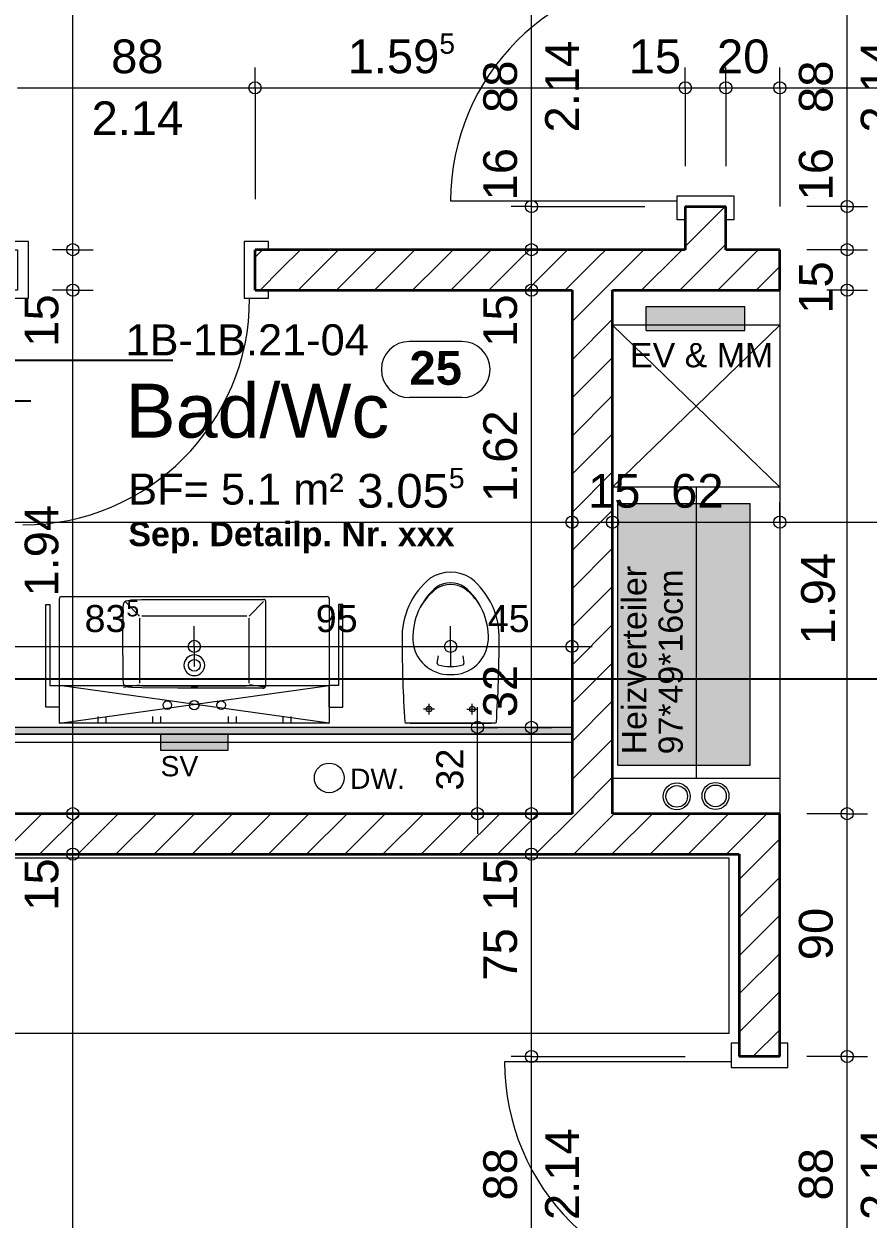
# Model space of a CAD drawing. Header units: metres. Extents: x 0.003 to 0.843, y 0.003 to 0.597.
# Drawn here: x 0.3423 to 0.4049, y 0.3217 to 0.4103 of the extents above; entities that cross this region are included whole.
import ezdxf

# ---------------------------------------------------------------- set-up
doc = ezdxf.new("R2010")
doc.units = ezdxf.units.M
for name, pattern in [('AUSGEZOGEN', [0]), ('LINIE_23', [0.0079, 0.004, -0.0013, 0, -0.0013, 0, -0.0013]), ('LINIE_24', [0.0045000000000000005, 0.0015, -0.001, 0, -0.001, 0, -0.001]), ('STRICHLINIE', [19.049999999999997, 12.7, -6.35]), ('STRICHPUNKT', [25.4, 12.7, -6.35, 0, -6.35])]:
    doc.linetypes.add(name, pattern=pattern)
for name, color, linetype, lineweight in [('Bad', 7, 'AUSGEZOGEN', 13), ('Bauachsen grob', 7, 'STRICHPUNKT', 13), ('Einbaumoebel', 7, 'AUSGEZOGEN', 18), ('Elektro Text', 251, 'AUSGEZOGEN', 18), ('Fachplaner Elektro', 251, 'AUSGEZOGEN', 18), ('Fachplaner HLK', 251, 'AUSGEZOGEN', 18), ('Fachplaner Sanitaer', 251, 'AUSGEZOGEN', 18), ('HLK Text', 251, 'AUSGEZOGEN', 18), ('Leichtbauwaende', 7, 'AUSGEZOGEN', 18), ('Moebel', 253, 'AUSGEZOGEN', 13), ('Raumbezeichnung', 7, 'AUSGEZOGEN', 18), ('Sanitaer Apparate', 251, 'AUSGEZOGEN', 18), ('Sanitaer Leitungen', 251, 'AUSGEZOGEN', 18), ('Sanitaer Text', 251, 'AUSGEZOGEN', 18), ('Sanitaer Vermassung', 251, 'AUSGEZOGEN', 18), ('Schnittbegrenzung', 7, 'AUSGEZOGEN', 13), ('Text Detail', 7, 'AUSGEZOGEN', 25), ('Text Werkplan Ausfuehrung', 7, 'AUSGEZOGEN', 25), ('Tuerzarge', 7, 'AUSGEZOGEN', 13), ('Wand Mauerwerk tragend', 7, 'AUSGEZOGEN', 35), ('Werkplan- Ausfuehrungsmasse', 7, 'AUSGEZOGEN', 13)]:
    doc.layers.add(name, color=color, linetype=linetype, lineweight=lineweight)
doc.styles.add('ARIAL', font='ARIAL.TTF')

msp = doc.modelspace()

# ---------------------------------------------------------------- hatches: boundary and pattern name
at = {"layer": 'Fachplaner Elektro', "linetype": 'AUSGEZOGEN', "lineweight": 18, "true_color": 0xfff5eb}
msp.add_hatch(color=7, dxfattribs=at).paths.add_polyline_path([(0.3884599913842976, 0.3893399913646281), (0.3884599913842976, 0.3875399914048612), (0.3957599912211298, 0.3875399914048612), (0.3957599912211298, 0.3893399913646281)])
at = {"layer": 'Fachplaner HLK', "linetype": 'AUSGEZOGEN', "lineweight": 18, "true_color": 0xffebeb}
msp.add_hatch(color=7, dxfattribs=at).paths.add_polyline_path([(0.3863599914312362, 0.3553399921245874), (0.3961599912121892, 0.3553399921245874), (0.3961599912121892, 0.3747399916909635), (0.3863599914312362, 0.3747399916909635)])
at = {"layer": 'Fachplaner Sanitaer', "linetype": 'AUSGEZOGEN', "lineweight": 18, "true_color": 0xedf5de}
msp.add_hatch(color=7, dxfattribs=at).paths.add_polyline_path([(0.3524601218836949, 0.3576399920731783), (0.3524601218836949, 0.3564399921000004), (0.3574601217719362, 0.3564399921000004), (0.3574601217719362, 0.3576399920731783)])
at = {"layer": 'Leichtbauwaende', "linetype": 'AUSGEZOGEN', "lineweight": 13}
msp.add_hatch(color=253, dxfattribs=at).paths.add_polyline_path([(0.338259992506355, 0.3576399920731783), (0.3829599915072322, 0.3576399920731783), (0.3829599915072322, 0.3581399920620024), (0.338259992506355, 0.3581399920620024)])

# ---------------------------------------------------------------- linework, layer by layer
at = {"layer": 'Bad', "color": 7, "linetype": 'AUSGEZOGEN', "lineweight": 13}
for p, q in [((0.3729733407504498, 0.3628869923559037), (0.3730599917285138, 0.3634453919434181)), ((0.3748599916882812, 0.3634453919434181), (0.3749466426663453, 0.3628869923559037)), ((0.3723599917441607, 0.3590885590608041), (0.3723599917441607, 0.3598885590429227)), ((0.375559991672635, 0.3590885590608041), (0.3755599916726357, 0.3598885590429227)), ((0.37275999173522, 0.3594885590518634), (0.3719599917531012, 0.3594885590518634)), ((0.3751599916815751, 0.3594885590518634), (0.3759599916636944, 0.3594885590518634)), ((0.3772504063948522, 0.3584399920552969), (0.3706695770219434, 0.3584399920552969)), ((0.370959991775453, 0.3584399920552969), (0.3769599916413425, 0.3584399920552983))]:
    msp.add_line(p, q, dxfattribs=at)
for centre in [(0.3723599917441648, 0.3594885590518661), (0.3755599916726392, 0.3594885590518661)]:
    msp.add_circle(centre, 0.0001999999955296517, dxfattribs=at)
for centre, radius, start, end in [((0.3739599917084008, 0.3669139002658981), 0.00272609085906712, 56.40649000000944, 123.5935100000106), ((0.3759932846029513, 0.3647996727531557), 0.005636623974011635, 128.9266460000101, 181.9699120000091), ((0.3759935455629466, 0.3648037912330615), 0.004833584691960961, 129.4207380000101, 181.9854440000096), ((0.3739599917084007, 0.3669139050058965), 0.001926086916948602, 57.46698800000953, 122.5330120000097), ((0.3739599917084008, 0.3667939043085784), 0.001926087516948588, 57.4670000000095, 122.5330000000112), ((0.3719264378538527, 0.3648037912330609), 0.004833584691960961, 358.01455600001, 50.57926200001038), ((0.3719266988138485, 0.3647996727531548), 0.005636623974011635, 358.03008800001, 51.07335400000954), ((0.3755030116939108, 0.3649052439307951), 0.004357539282601405, 126.2856580000096, 149.18618500001), ((0.3724302985625907, 0.3649112603706611), 0.00434480852288596, 31.51350200000998, 53.80905100000989), ((0.4612210010579636, 0.3647053543152756), 0.09086106368909692, 180.0627050000048, 183.8958630000094), ((0.373863837150548, 0.3647487030742912), 0.002703311139576286, 182.3824220000086, 272.0383940000091), ((0.3740561462662519, 0.3647487030742912), 0.002703311139576286, 267.9616060000085, 357.6175780000101), ((0.2866989823588361, 0.3647053543152473), 0.09086106368909692, 356.1041370000098, 359.9372950000126), ((0.3730721581095869, 0.3628716581562984), 0.0001000000407186458, 171.1793535130018, 254.0279801311073), ((0.3739599917084008, 0.3659736146643026), 0.003326512504157104, 254.0279630160005, 285.9720369840173), ((0.3748478253072135, 0.3628716581562984), 0.0001000000407186459, 285.9720198689233, 8.820646486998251), ((0.3706695770219476, 0.3585399920530694), 9.999999776482583e-05, 184.6081780000183, 270), ((0.3772504063948542, 0.3585399920530698), 9.999999776482583e-05, 270, 355.3918220000134)]:
    msp.add_arc(centre, radius, start, end, dxfattribs=at)
at = {"layer": 'Bauachsen grob', "color": 32, "linetype": 'LINIE_23', "lineweight": 25, "true_color": 0xc36e14}
msp.add_line((0.219399995163083, 0.3886399914357912), (0.7293199837654833, 0.3886399914357912), dxfattribs=at)
at = {"layer": 'Einbaumoebel', "color": 7, "linetype": 'AUSGEZOGEN', "lineweight": 18}
for p, q in [((0.3983599911630153, 0.390539991337806), (0.3983599911630153, 0.3517399922050536)), ((0.3983599911630153, 0.3879399913959205), (0.3859599914401768, 0.3879399913959205)), ((0.3859599914401768, 0.3759399916641415), (0.3983599911630153, 0.3879399913959205)), ((0.3983599911630153, 0.3759399916641415), (0.3859599914401768, 0.3879399913959205)), ((0.3983599911630153, 0.3759399916641415), (0.3859599914401768, 0.3759399916641415)), ((0.3983599911630153, 0.3543399921469391), (0.3859599914401768, 0.3543399921469391))]:
    msp.add_line(p, q, dxfattribs=at)
at = {"layer": 'Einbaumoebel', "color": 7, "linetype": 'STRICHPUNKT', "lineweight": 18}
msp.add_line((0.3921599913015961, 0.3759399916641415), (0.3921599913015961, 0.3543399921469391), dxfattribs=at)
at = {"layer": 'Fachplaner Elektro', "color": 40, "linetype": 'STRICHLINIE', "lineweight": 18}
for p, q in [((0.3884599913842976, 0.3893399913646281), (0.3957599912211298, 0.3893399913646281)), ((0.3884599913842976, 0.3875399914048612), (0.3884599913842976, 0.3893399913646281)), ((0.3957599912211298, 0.3875399914048612), (0.3957599912211298, 0.3893399913646281)), ((0.3884599913842976, 0.3875399914048612), (0.3957599912211298, 0.3875399914048612))]:
    msp.add_line(p, q, dxfattribs=at)
at = {"layer": 'Fachplaner HLK', "color": 240, "linetype": 'STRICHLINIE', "lineweight": 18}
for p, q in [((0.3863599914312362, 0.3553399921245874), (0.3863599914312362, 0.3747399916909635)), ((0.3863599914312362, 0.3747399916909635), (0.3961599912121892, 0.3747399916909635)), ((0.3961599912121892, 0.3553399921245874), (0.3961599912121892, 0.3747399916909635)), ((0.3863599914312362, 0.3553399921245874), (0.3961599912121892, 0.3553399921245874))]:
    msp.add_line(p, q, dxfattribs=at)
at = {"layer": 'Fachplaner HLK', "color": 251, "linetype": 'AUSGEZOGEN', "lineweight": 18}
for centre, radius in [((0.3907226859909528, 0.353020984154878), 0.0009999999776482583), ((0.3907226859909528, 0.353020984154878), 0.0007999999821186066), ((0.3935972966122395, 0.3530590001971149), 0.0009999999776482583), ((0.3935972966122395, 0.3530590001971149), 0.0007999999821186066)]:
    msp.add_circle(centre, radius, dxfattribs=at)
at = {"layer": 'Fachplaner Sanitaer', "color": 55, "linetype": 'STRICHLINIE', "lineweight": 18, "true_color": 0x91b44b}
for p, q in [((0.3524601218836947, 0.3576399920731783), (0.3524601218836947, 0.3564399921000004)), ((0.3574601217719361, 0.3576399920731783), (0.3524601218836947, 0.3576399920731783)), ((0.3574601217719361, 0.3564399921000004), (0.3574601217719361, 0.3576399920731783)), ((0.3524601218836947, 0.3564399921000004), (0.3574601217719361, 0.3564399921000004))]:
    msp.add_line(p, q, dxfattribs=at)
at = {"layer": 'Leichtbauwaende', "color": 7, "linetype": 'AUSGEZOGEN', "lineweight": 18}
for p, q in [((0.3829599915072322, 0.3581399920620024), (0.338259992506355, 0.3581399920620024)), ((0.3829599915072322, 0.3576399920731783), (0.3829599915072322, 0.3581399920620024)), ((0.3387599924951791, 0.3576399920731783), (0.3829599915072322, 0.3576399920731783)), ((0.3829599915072322, 0.3576399920731783), (0.3387599924951791, 0.3576399920731783)), ((0.3393599924817681, 0.3570399920865894), (0.3829599915072322, 0.3570399920865894)), ((0.3829599915072322, 0.3570399920865894), (0.3829599915072322, 0.3576399920731783))]:
    msp.add_line(p, q, dxfattribs=at)
at = {"layer": 'Moebel', "color": 253, "linetype": 'AUSGEZOGEN', "lineweight": 13}
for p, q in [((0.3946099912468344, 0.3484399922788143), (0.3226099928561598, 0.3484399922788143)), ((0.3946099912468344, 0.3354399925693869), (0.3946099912468344, 0.3484399922788143)), ((0.3946099912468344, 0.3354399925693869), (0.3226099928561598, 0.3354399925693869))]:
    msp.add_line(p, q, dxfattribs=at)
at = {"layer": 'Sanitaer Apparate', "color": 7, "linetype": 'AUSGEZOGEN', "lineweight": 13}
for p, q in [((0.3449599925744714, 0.3584999912051691), (0.3449599923567671, 0.3676921437383454)), ((0.3450999923536367, 0.3678321437352157), (0.3648199919128616, 0.3678321437352157)), ((0.3649599919097323, 0.3676921437383449), (0.3649599919097323, 0.3584999911605765)), ((0.3439599923791206, 0.3596399920060376), (0.3439599923791206, 0.3672399918361645)), ((0.3439599923791206, 0.3672399918361645), (0.3442599923724151, 0.3672399918361645)), ((0.3442599923724151, 0.3672399918361645), (0.3442599923724151, 0.3612399919702748)), ((0.3498299922479142, 0.3674596728608694), (0.3509070181268146, 0.3663826469819692)), ((0.3590165710436054, 0.3663862518858896), (0.3600899920185853, 0.3674596728608694)), ((0.3602570289810315, 0.3612312945672457), (0.3602570289810315, 0.3674526634511217)), ((0.3659599918873823, 0.3672399918361645), (0.3656599918940879, 0.3672399918361645)), ((0.3656599918940879, 0.3672399918361645), (0.3656599918940879, 0.3612399919702748)), ((0.3659599918873823, 0.3596399920060376), (0.3659599918873823, 0.3672399918361645)), ((0.3442599923724151, 0.3612399919702748), (0.3449599923567689, 0.3612399919702748)), ((0.3449599923567689, 0.3596399920060376), (0.3449599923567689, 0.3612399919702748)), ((0.3497207036821238, 0.3611172004175519), (0.3508830548592268, 0.3612831475785229)), ((0.3601992631040729, 0.3611172004175519), (0.35904354439882, 0.3612822006703118)), ((0.3649599919097341, 0.3596399920060376), (0.3649599919097341, 0.3612399919702748)), ((0.3656599918940879, 0.3612399919702748), (0.3649599919097341, 0.3612399919702748)), ((0.3449599923567689, 0.3596399920060376), (0.3439599923791206, 0.3596399920060376)), ((0.3649599919097341, 0.3596399920060376), (0.3659599918873823, 0.3596399920060376)), ((0.3478031249610362, 0.3589399920601818), (0.3478031249610362, 0.3584399920713577)), ((0.3484031245543683, 0.3589399920588353), (0.3484031245543683, 0.3584399920700111)), ((0.3518599950709367, 0.3589399920510782), (0.3518599950709367, 0.3584399920622541)), ((0.352459994821088, 0.3589399920497317), (0.352459994821088, 0.3584399920609076)), ((0.3574599949457676, 0.3589399920385117), (0.3574599949457676, 0.3584399920496876)), ((0.3580599946959183, 0.3589399920371648), (0.3580599946959183, 0.3584399920483406)), ((0.3615168652118625, 0.3589399920294074), (0.3615168652118625, 0.3584399920405831)), ((0.3621168648051947, 0.3589399920280612), (0.3621168648051947, 0.3584399920392372)), ((0.3648996669005716, 0.3584399920329926), (0.3450203173655902, 0.3584399920776022))]:
    msp.add_line(p, q, dxfattribs=at)
at = {"layer": 'Sanitaer Apparate', "color": 7, "linetype": 'STRICHPUNKT', "lineweight": 13}
for p, q in [((0.3449599923565982, 0.3584399920552969), (0.3449599923565982, 0.361239991992712)), ((0.3449599923565982, 0.361239991992712), (0.3649599919095634, 0.361239991992712)), ((0.3649599919095634, 0.3584399920552969), (0.3449599923565982, 0.361239991992712)), ((0.3449599923565982, 0.3584399920552969), (0.3649599919095634, 0.361239991992712)), ((0.3649599919095634, 0.361239991992712), (0.3649599919095634, 0.3584399920552969)), ((0.3649599919095634, 0.3584399920552969), (0.3449599923565982, 0.3584399920552969))]:
    msp.add_line(p, q, dxfattribs=at)
at = {"layer": 'Sanitaer Apparate', "color": 7, "linetype": 'AUSGEZOGEN', "lineweight": 13}
for points in [[(0.3600331452682841, 0.361039673144247), (0.3537338813311134, 0.3610430503615677), (0.3510767573739392, 0.3610600644114821), (0.3502783352328032, 0.3610895842431018), (0.3500588067096028, 0.3611194571879092), (0.3499072679010423, 0.3611649195431869), (0.3498068590393864, 0.3612304579269962), (0.3497441655451105, 0.361324176930481), (0.3497104364398629, 0.3614559657121805), (0.3496938166889941, 0.3616716225240098), (0.3496745774756413, 0.3626040630130407), (0.3496699922514923, 0.364341770800555), (0.349687076161701, 0.3670079870941823), (0.3497004889811103, 0.3672235709746228), (0.3497311736107929, 0.3673527664851108), (0.3497908128342536, 0.3674442693888827), (0.3498880924425926, 0.3675077749834677), (0.3500364621373402, 0.3675514027616533), (0.3502530568946159, 0.3675796105475238), (0.3510531655284156, 0.367606107569975), (0.3600865009519737, 0.3676231914801838)], [(0.3602570289810332, 0.3674526634511244), (0.3602568370039925, 0.367461738788949), (0.3602562515166685, 0.3674708084646874), (0.3602552592947408, 0.3674798468905133), (0.3602538487661431, 0.3674888274010678), (0.3602520102195549, 0.3674977224432191), (0.360249736000506, 0.3675065037917439), (0.3602470206901269, 0.3675151427885607), (0.3602438612616449, 0.3675236106023091), (0.360240257209942, 0.3675318785042414), (0.3602362106499071, 0.3675399181556782), (0.3602317263799098, 0.3675477019016254), (0.3602268119074887, 0.3675552030647082), (0.3602214774352638, 0.3675623962332762), (0.3602157358061204, 0.367569257537441), (0.3602096024078147, 0.3675757649069656), (0.3602030950382904, 0.3675818983052714), (0.3601962337341255, 0.3675876399344143), (0.3601890405655579, 0.3675929744066389), (0.3601815394024751, 0.3675978888790605), (0.3601737556565282, 0.3676023731490572), (0.3601657160050911, 0.3676064197090923), (0.3601574481031581, 0.3676100237607958), (0.3601489802894106, 0.3676131831892776), (0.3601403412925938, 0.3676158984996559), (0.3601315599440689, 0.3676181727187049), (0.360122664901917, 0.3676200112652933), (0.3601136843913625, 0.3676214217938914), (0.3601046459655367, 0.3676224140158192), (0.3600955762897982, 0.3676229995031431), (0.3600865009519744, 0.3676231914801838)], [(0.3509023078977759, 0.3662203471617508), (0.3509023738157432, 0.3651627998831427), (0.3509023738157432, 0.3641052516890072), (0.3509023725950407, 0.362143160058059), (0.3509023669692181, 0.3614072387977958)], [(0.3588542672537272, 0.3663909575094999), (0.3577598638968412, 0.3663909407248325), (0.3566654602347796, 0.3663909556784452), (0.3549599921332515, 0.3663909425558868), (0.3537642432586114, 0.366390956288797), (0.3525684956046742, 0.3663909495749299), (0.3510727754232625, 0.3663909364523716)], [(0.3590248351820443, 0.3614072128088838), (0.359024842201087, 0.3621862289047526), (0.3590248821791135, 0.3629652450006215), (0.3590248602064571, 0.3637442604861386), (0.3590248647840938, 0.3645232765820075), (0.3590248599012814, 0.3653022923727009), (0.3590248565443478, 0.3662204908995405)], [(0.3511262669396938, 0.3612156196958854), (0.3549600008720054, 0.3612156186255215), (0.3588007550683063, 0.3612156195851717)], [(0.3547199921386166, 0.3611009151767485), (0.3547205622098626, 0.3610994743129645), (0.3547224286867851, 0.3610979421499182), (0.354725845797022, 0.3610963235595268), (0.3547310904042644, 0.3610946278755823), (0.3547384536766652, 0.3610928700354634), (0.354748227432103, 0.3610910717097645), (0.3547606841792292, 0.3610892622489214), (0.354776050531524, 0.3610874792035657), (0.3547944748955721, 0.3610857681176394), (0.3548159921364706, 0.3610841812828758), (0.3548404900612344, 0.3610827752191786), (0.3548676844430073, 0.3610816068376645), (0.3548971100385876, 0.3610807285471315), (0.3549281337268845, 0.3610801829188526), (0.3549599921332522, 0.361079997809407), (0.3549918505396198, 0.3610801829188526), (0.3550228742279168, 0.3610807285471315), (0.3550522998234965, 0.3610816068376645), (0.35507949420527, 0.3610827752191786), (0.3551039921300337, 0.3610841812828758), (0.3551255093709317, 0.3610857681176394), (0.3551439337349804, 0.3610874792035657), (0.3551593000872753, 0.3610892622489214), (0.3551717568344013, 0.3610910717097645), (0.3551815305898392, 0.3610928700354634), (0.35518889386224, 0.3610946278755823), (0.3551941384694824, 0.3610963235595268), (0.3551975555797194, 0.3610979421499182), (0.3551994220566418, 0.3610994743129645), (0.3551999921278883, 0.3611009151767485), (0.3551994220566418, 0.361102356040532), (0.3551975555797194, 0.3611038882035787), (0.3551941384694824, 0.3611055067939696), (0.35518889386224, 0.3611072024779147), (0.3551815305898392, 0.361108960318033), (0.3551717568344013, 0.3611107586437324), (0.3551593000872753, 0.3611125681045751), (0.3551439337349804, 0.3611143511499314), (0.3551255093709317, 0.3611160622358575), (0.3551039921300337, 0.3611176490706212), (0.35507949420527, 0.3611190551343184), (0.3550522998234965, 0.3611202235158326), (0.3550228742279168, 0.3611211018063655), (0.3549918505396198, 0.3611216474346443), (0.3549599921332522, 0.3611218325440897), (0.3549281337268845, 0.3611216474346443), (0.3548971100385876, 0.3611211018063655), (0.3548676844430073, 0.3611202235158326), (0.3548404900612344, 0.3611190551343184), (0.3548159921364706, 0.3611176490706212), (0.3547944748955721, 0.3611160622358575), (0.354776050531524, 0.3611143511499314), (0.3547606841792292, 0.3611125681045751), (0.354748227432103, 0.3611107586437324), (0.3547384536766652, 0.361108960318033), (0.3547310904042644, 0.3611072024779147), (0.354725845797022, 0.3611055067939696), (0.3547224286867851, 0.3611038882035787), (0.3547205622098626, 0.361102356040532), (0.3547199921386166, 0.3611009151767485)], [(0.3600331452682848, 0.361039673144247), (0.3600440200262187, 0.3610398899263505), (0.3600550392838133, 0.3610405551972999), (0.3600661677941732, 0.3610416899039819), (0.3600773670377855, 0.3610433127214833), (0.3600885954634414, 0.3610454396146934), (0.3600998088140117, 0.3610480834121713), (0.3601109605370608, 0.3610512534058785), (0.3601220022770011, 0.3610549549909811), (0.3601328844419558, 0.3610591893599899), (0.3601435568348407, 0.3610639532647812), (0.3601539693347193, 0.3610692388586009), (0.3601640726113631, 0.3610750336279248), (0.3601738188534516, 0.3610813204211419), (0.3601831624891983, 0.361088077577561), (0.3601920608775113, 0.3610952791563759), (0.3602004749482228, 0.3611028952612278), (0.3602083697714787, 0.3611108924520731), (0.3602157150389577, 0.3611192342325221), (0.3602224854430722, 0.3611278815978159), (0.3602286609444857, 0.3611367936263829), (0.3602342269228356, 0.3611459280966228), (0.3602391742102525, 0.3611552421101724), (0.3602434990117429, 0.3611646927034903), (0.3602472027205945, 0.3611742374310334), (0.3602502916403299, 0.3611838349053946), (0.3602527766273469, 0.3611934452824776), (0.3602546726700846, 0.3612030306827337), (0.3602559984213541, 0.3612125555426033), (0.3602567757004689, 0.3612219868933471), (0.360257028981034, 0.3612312945672488)]]:
    msp.add_lwpolyline(points, dxfattribs=at)
for centre, radius in [((0.3549599921332515, 0.3627396729663727), 0.0004379999902098207), ((0.3529599921791349, 0.3597796728323355), 0.0003199999928474426), ((0.3549599921344315, 0.3597796728323355), 0.0003499999921768904), ((0.356959992089728, 0.3597796728323355), 0.0003199999928474426)]:
    msp.add_circle(centre, radius, dxfattribs=at)
for centre, radius, start, end in [((0.345099992406838, 0.3676921436851484), 0.0001400000500688883, 90.0000217720022, 179.9999782329576), ((0.3648199918777356, 0.3676921437032196), 0.0001400000319987409, 1.438804923141368e-05, 89.99998562366895), ((0.3549600009555269, 0.3627396641440973), 0.0007689483945001883, 90.00065736492454, 179.9993426358736), ((0.3549599833109773, 0.3627396641440995), 0.0007689483944979839, 0.0006573641264169488, 89.99934263515821), ((0.3549600008734029, 0.3627396817065263), 0.0007689483123753501, 180.0006512457553, 269.999348754932), ((0.3549599833931008, 0.3627396817065245), 0.0007689483123735818, 270.0006512449812, 359.9993487553641), ((0.3450199926081977, 0.3584999912386846), 6.00000337238106e-05, 179.9999679863343, 270.284059224566), ((0.3648999915065815, 0.3584999915642605), 6.000040315426707e-05, 269.7160870922144, 359.9996145157622)]:
    msp.add_arc(centre, radius, start, end, dxfattribs=at)
at = {"layer": 'Sanitaer Leitungen', "color": 251, "linetype": 'AUSGEZOGEN', "lineweight": 18}
msp.add_circle((0.3649599919096491, 0.3543899921458213), 0.001099999975413115, dxfattribs=at)
at = {"layer": 'Sanitaer Vermassung', "color": 240, "linetype": 'AUSGEZOGEN', "lineweight": 13}
for p, q in [((0.3549601218278156, 0.364139991927892), (0.3549601218278156, 0.3656399919409305)), ((0.3739599917083978, 0.364139991927892), (0.3739599917083978, 0.3656399919409305)), ((0.3829599915072322, 0.364139991927892), (0.3829599915072322, 0.3656399919409305)), ((0.3382599925063551, 0.364139991927892), (0.3549601218278156, 0.364139991927892)), ((0.3549601218278156, 0.364139991927892), (0.3549601218278156, 0.3626399949360937)), ((0.3549601218278156, 0.364139991927892), (0.3549601218278156, 0.364139991927892)), ((0.3549601218278156, 0.364139991927892), (0.3739599917083978, 0.364139991927892)), ((0.3739599917083978, 0.364139991927892), (0.3739599917083978, 0.3626399949360937)), ((0.3739599917083978, 0.364139991927892), (0.3739599917083978, 0.364139991927892)), ((0.3739599917083978, 0.364139991927892), (0.3829599915072322, 0.364139991927892)), ((0.3829599915072322, 0.364139991927892), (0.3829599915072322, 0.3626399949360937)), ((0.3829599915072322, 0.364139991927892), (0.3829599915072322, 0.364139991927892)), ((0.3829599915072322, 0.364139991927892), (0.3844599915202707, 0.364139991927892)), ((0.3759599916636944, 0.3581399920620024), (0.3759599916636944, 0.359639992075041)), ((0.3759599916636944, 0.3581399920620024), (0.3744599916506559, 0.3581399920620024)), ((0.3759599916636944, 0.3581399920620024), (0.3774599886554926, 0.3581399920620024)), ((0.3759599916636944, 0.3581399920620024), (0.3759599916636944, 0.3581399920620024)), ((0.3759599916636944, 0.3517399922050536), (0.3759599916636944, 0.3581399920620024)), ((0.3759599916636944, 0.3517399922050536), (0.3744599916506559, 0.3517399922050536)), ((0.3759599916636944, 0.3517399922050536), (0.3774599886554926, 0.3517399922050536)), ((0.3759599916636944, 0.3517399922050536), (0.3759599916636944, 0.3517399922050536)), ((0.3759599916636944, 0.3517399922050536), (0.3759599916636944, 0.3502399952132554))]:
    msp.add_line(p, q, dxfattribs=at)
for centre in [(0.3549601218278156, 0.364139991927892), (0.3739599917083978, 0.364139991927892), (0.3829599915072322, 0.364139991927892), (0.3759599916636944, 0.3581399920620024), (0.3759599916636944, 0.3517399922050536)]:
    msp.add_circle(centre, 0.0004500000039115548, dxfattribs=at)
at = {"layer": 'Schnittbegrenzung', "color": 27, "linetype": 'STRICHPUNKT', "lineweight": 25, "true_color": 0x825028}
msp.add_line((0.219259995166213, 0.3853399915095519), (0.3533599921688442, 0.3853399915095519), dxfattribs=at)
at = {"layer": 'Schnittbegrenzung', "color": 14, "linetype": 'STRICHPUNKT', "lineweight": 25}
msp.add_line((0.2192599951662128, 0.3617399920370531), (0.618759986236692, 0.3617399920370531), dxfattribs=at)
at = {"layer": 'Text Detail', "color": 7, "linetype": 'LINIE_24', "lineweight": 25}
msp.add_line((0.2465999945551159, 0.3823399915210903), (0.3428413292844565, 0.3823399915210903), dxfattribs=at)
at = {"layer": 'Text Werkplan Ausfuehrung', "color": 240, "linetype": 'AUSGEZOGEN', "lineweight": 13}
for p, q in [((0.37479797595152, 0.3867395780394068), (0.37091325562605, 0.3867395780394068)), ((0.37479797595152, 0.3825729115316859), (0.37091325562605, 0.3825729115316859))]:
    msp.add_line(p, q, dxfattribs=at)
for centre, start, end in [((0.37091325562605, 0.3846562447855463), 90, 270), ((0.37479797595152, 0.3846562447855463), 270, 90)]:
    msp.add_arc(centre, 0.002083333253860474, start, end, dxfattribs=at)
at = {"layer": 'Tuerzarge', "color": 7, "linetype": 'AUSGEZOGEN', "lineweight": 13}
for p, q in [((0.3907599913328886, 0.3971399911902845), (0.3739599917083979, 0.3971399911902845)), ((0.3947599912434817, 0.3333399926163256), (0.3779599916189908, 0.3333399926163256))]:
    msp.add_line(p, q, dxfattribs=at)
for points in [[(0.3928599912859499, 0.3967399911992252), (0.3913599913194776, 0.3967399911992252), (0.3913599913194776, 0.3957399912215769), (0.3907599913328886, 0.3957399912215769), (0.3907599913328886, 0.3975399911813438), (0.3949599912390113, 0.3975399911813438), (0.3949599912390113, 0.3957399912215769), (0.3943599912524223, 0.3957399912215769), (0.3943599912524223, 0.3967399911992252), (0.3928599912859499, 0.3967399911992252)], [(0.3418599924258887, 0.3920399913042784), (0.3418599924258887, 0.390539991337806), (0.3408599924482404, 0.390539991337806), (0.3408599924482404, 0.3899399913512172), (0.3426599924080074, 0.3899399913512172), (0.3426599924080074, 0.3941399912573397), (0.3408599924482404, 0.3941399912573397), (0.3408599924482404, 0.3935399912707507), (0.3418599924258887, 0.3935399912707507), (0.3418599924258887, 0.3920399913042784)], [(0.3586599920503794, 0.3920399913042784), (0.3586599920503794, 0.3899399913512172), (0.3604599920101463, 0.3899399913512172), (0.3604599920101463, 0.390539991337806), (0.359459992032498, 0.390539991337806), (0.359459992032498, 0.3935399912707507), (0.3604599920101463, 0.3935399912707507), (0.3604599920101463, 0.3941399912573397), (0.3586599920503794, 0.3941399912573397), (0.3586599920503794, 0.3920399913042784)], [(0.396859991196543, 0.3337399926073849), (0.3953599912300705, 0.3337399926073849), (0.3953599912300705, 0.3347399925850332), (0.3947599912434817, 0.3347399925850332), (0.3947599912434817, 0.3329399926252663), (0.3989599911496042, 0.3329399926252663), (0.3989599911496042, 0.3347399925850332), (0.3983599911630153, 0.3347399925850332), (0.3983599911630153, 0.3337399926073849), (0.396859991196543, 0.3337399926073849)]]:
    msp.add_lwpolyline(points, dxfattribs=at)
for centre, start, end in [((0.3907599913328886, 0.3971399911902845), 90, 180), ((0.3422599924169481, 0.389939991351217), 270, 0), ((0.3947599912434817, 0.3333399926163256), 180, 270)]:
    msp.add_arc(centre, 0.01679999962449074, start, end, dxfattribs=at)
at = {"layer": 'Wand Mauerwerk tragend', "color": 7, "linetype": 'AUSGEZOGEN', "lineweight": 35}
for p, q in [((0.3913599913194776, 0.3967399911992252), (0.3943599912524223, 0.3967399911992252)), ((0.3913599913194776, 0.3967399911992252), (0.3913599913194776, 0.3935399912707507)), ((0.3943599912524223, 0.3935399912707507), (0.3943599912524223, 0.3967399911992252)), ((0.359459992032498, 0.390539991337806), (0.359459992032498, 0.3935399912707507)), ((0.3913599913194776, 0.3935399912707507), (0.359459992032498, 0.3935399912707507)), ((0.3983599911630153, 0.3935399912707507), (0.3943599912524223, 0.3935399912707507)), ((0.3983599911630153, 0.390539991337806), (0.3983599911630153, 0.3935399912707507)), ((0.359459992032498, 0.390539991337806), (0.3829599915072322, 0.390539991337806)), ((0.3829599915072322, 0.390539991337806), (0.3829599915072322, 0.3581399920620024)), ((0.3859599914401768, 0.3517399922050536), (0.3859599914401768, 0.390539991337806)), ((0.3859599914401768, 0.390539991337806), (0.3983599911630153, 0.390539991337806)), ((0.3829599915072322, 0.3581399920620024), (0.3829599915072322, 0.3576399920731783)), ((0.3829599915072322, 0.3576399920731783), (0.3829599915072322, 0.3570399920865894)), ((0.3829599915072322, 0.3570399920865894), (0.3829599915072322, 0.3517399922050536)), ((0.3829599915072322, 0.3517399922050536), (0.3218599928729235, 0.3517399922050536)), ((0.3983599911630153, 0.3517399922050536), (0.3859599914401768, 0.3517399922050536)), ((0.3983599911630153, 0.3487399922721088), (0.3983599911630153, 0.3517399922050536)), ((0.3218599928729235, 0.3487399922721088), (0.3953599912300705, 0.3487399922721088)), ((0.3953599912300705, 0.3487399922721088), (0.3953599912300705, 0.3337399926073849)), ((0.3983599911630153, 0.3337399926073849), (0.3983599911630153, 0.3487399922721088)), ((0.3983599911630153, 0.3337399926073849), (0.3953599912300705, 0.3337399926073849))]:
    msp.add_line(p, q, dxfattribs=at)
at = {"layer": 'Wand Mauerwerk tragend', "color": 7, "linetype": 'AUSGEZOGEN', "lineweight": 13}
for p, q in [((0.3913599913194776, 0.3937825096349438), (0.394317472883759, 0.3967399911992253)), ((0.3913599913194776, 0.3966109367596899), (0.3914890457590127, 0.3967399911992252)), ((0.3594599920324981, 0.3929952087201725), (0.3600047745830762, 0.3935399912707507)), ((0.3966027543965781, 0.390539991337806), (0.3983599911630153, 0.3922972281042433)), ((0.3829599915072322, 0.3882109369474442), (0.385289045897594, 0.390539991337806)), ((0.3829599915072322, 0.3853825098226981), (0.3859599914401768, 0.3883825097556426)), ((0.3829599915072322, 0.3825540826979518), (0.3859599914401768, 0.3855540826308964)), ((0.3829599915072322, 0.3797256555732056), (0.3859599914401768, 0.3827256555061502)), ((0.3829599915072322, 0.3768972284484596), (0.3859599914401768, 0.3798972283814041)), ((0.3829599915072322, 0.3740688013237132), (0.3859599914401768, 0.3770688012566579)), ((0.3829599915072322, 0.3712403741989672), (0.3859599914401768, 0.3742403741319116)), ((0.3829599915072322, 0.3684119470742208), (0.3859599914401768, 0.3714119470071656)), ((0.3829599915072322, 0.3655835199494747), (0.3859599914401768, 0.3685835198824193)), ((0.3829599915072322, 0.3627550928247285), (0.3859599914401768, 0.3657550927576732)), ((0.3829599915072322, 0.3599266656999823), (0.3859599914401768, 0.362926665632927)), ((0.3829599915072322, 0.357098238575236), (0.3859599914401768, 0.3600982385081807)), ((0.3829599915072322, 0.35426981145049), (0.3859599914401768, 0.3572698113834347)), ((0.3832585993865422, 0.3517399922050536), (0.3859599914401768, 0.3544413842586883)), ((0.3406606197071502, 0.3487399922721088), (0.3436606196400948, 0.3517399922050536)), ((0.3434890468318962, 0.3487399922721088), (0.3464890467648409, 0.3517399922050536)), ((0.3463174739566424, 0.3487399922721088), (0.3493174738895872, 0.3517399922050536)), ((0.3491459010813887, 0.3487399922721088), (0.3521459010143334, 0.3517399922050536)), ((0.3519743282061348, 0.3487399922721088), (0.3549743281390795, 0.3517399922050536)), ((0.3548027553308811, 0.3487399922721088), (0.3578027552638257, 0.3517399922050536)), ((0.3576311824556271, 0.3487399922721088), (0.3606311823885719, 0.3517399922050536)), ((0.3604596095803734, 0.3487399922721088), (0.3634596095133181, 0.3517399922050536)), ((0.3632880367051196, 0.3487399922721088), (0.3662880366380643, 0.3517399922050536)), ((0.3661164638298658, 0.3487399922721088), (0.3691164637628104, 0.3517399922050536)), ((0.3689448909546119, 0.3487399922721088), (0.3719448908875567, 0.3517399922050536)), ((0.3717733180793582, 0.3487399922721088), (0.3747733180123028, 0.3517399922050536)), ((0.3746017452041043, 0.3487399922721088), (0.377601745137049, 0.3517399922050536)), ((0.3774301723288505, 0.3487399922721088), (0.3804301722617952, 0.3517399922050536)), ((0.3802585994535967, 0.3487399922721088), (0.3832585993865414, 0.3517399922050536)), ((0.3830870265783429, 0.3487399922721088), (0.3860870265112876, 0.3517399922050536)), ((0.3859154537030889, 0.3487399922721088), (0.3889154536360337, 0.3517399922050536)), ((0.3887438808278353, 0.3487399922721088), (0.3917438807607799, 0.3517399922050536)), ((0.3915723079525814, 0.3487399922721088), (0.3945723078855262, 0.3517399922050536)), ((0.3944007350773276, 0.3487399922721088), (0.3974007350102722, 0.3517399922050536)), ((0.3972291622020737, 0.3487399922721088), (0.3983599911630153, 0.3498708212330505)), ((0.3953599912300704, 0.3468708213001049), (0.3972291622020745, 0.3487399922721088)), ((0.3953599912300705, 0.3440423941753587), (0.3983599911630153, 0.3470423941083036)), ((0.3953599912300704, 0.3412139670506124), (0.3983599911630153, 0.3442139669835574)), ((0.3953599912300705, 0.3383855399258663), (0.3983599911630153, 0.3413855398588112)), ((0.3953599912300704, 0.3355571128011202), (0.3983599911630153, 0.338557112734065)), ((0.3963712981610816, 0.3337399926073849), (0.3983599911630153, 0.3357286856093188))]:
    msp.add_line(p, q, dxfattribs=at)
for points in [[(0.3598332017748776, 0.390539991337806), (0.3613831286688349, 0.3920899182317632), (0.3613831286688349, 0.3920899182317632), (0.3628332017078223, 0.3935399912707507)], [(0.3626616288996238, 0.390539991337806), (0.3643270017986728, 0.3922053642368549), (0.3643270017986728, 0.3922053642368549), (0.3656616288325686, 0.3935399912707507)], [(0.3654900560243699, 0.390539991337806), (0.3672708749285106, 0.3923208102419466), (0.3672708749285106, 0.3923208102419466), (0.3684900559573148, 0.3935399912707507)], [(0.3683184831491163, 0.390539991337806), (0.3702147480583485, 0.3924362562470383), (0.3702147480583485, 0.3924362562470383), (0.3713184830820609, 0.3935399912707507)], [(0.3711469102738623, 0.390539991337806), (0.3731586211881863, 0.3925517022521299), (0.3731586211881863, 0.3925517022521299), (0.3741469102068071, 0.3935399912707507)], [(0.3739753373986086, 0.390539991337806), (0.3761024943180242, 0.3926671482572216), (0.3761024943180242, 0.3926671482572216), (0.3769753373315533, 0.3935399912707507)], [(0.3768037645233546, 0.390539991337806), (0.3790463674478621, 0.3927825942623133), (0.3790463674478621, 0.3927825942623133), (0.3798037644562995, 0.3935399912707507)], [(0.379632191648101, 0.390539991337806), (0.3819902405776999, 0.3928980402674049), (0.3819902405776999, 0.3928980402674049), (0.3826321915810456, 0.3935399912707507)], [(0.382460618772847, 0.390539991337806), (0.3849341137075377, 0.3930134862724966), (0.3849341137075377, 0.3930134862724966), (0.3854606187057918, 0.3935399912707507)], [(0.3852890458975933, 0.390539991337806), (0.3878779868373757, 0.3931289322775883), (0.3878779868373757, 0.3931289322775883), (0.388289045830538, 0.3935399912707507)], [(0.3881174730223394, 0.390539991337806), (0.3908218599672136, 0.39324437828268), (0.3908218599672136, 0.39324437828268), (0.3911174729552842, 0.3935399912707507)], [(0.3909459001470858, 0.390539991337806), (0.3937657330970514, 0.3933598242877717), (0.3937657330970514, 0.3933598242877717), (0.3939459000800304, 0.3935399912707507)], [(0.3937743272718318, 0.390539991337806), (0.3967096062268893, 0.3934752702928633), (0.3967096062268893, 0.3934752702928633), (0.3967743272047765, 0.3935399912707507)], [(0.3939459000800307, 0.3935399912707507), (0.3943599912524224, 0.3939540824431425), (0.3943599912524224, 0.3939540824431425)]]:
    msp.add_lwpolyline(points, dxfattribs=at)
at = {"layer": 'Werkplan- Ausfuehrungsmasse', "color": 7, "linetype": 'AUSGEZOGEN', "lineweight": 13}
for p, q in [((0.3459599923342461, 0.3935399912707507), (0.3459599923342461, 0.4801399893350899)), ((0.3799599915742873, 0.3967399911992252), (0.3799599915742873, 0.4143399908058346)), ((0.4033599910512566, 0.3967399911992252), (0.4033599910512566, 0.4143399908058346)), ((0.359459992032498, 0.4055399910025299), (0.359459992032498, 0.4070399910155684)), ((0.3913599913194776, 0.4055399910025299), (0.3913599913194776, 0.4070399910155684)), ((0.3943599912524222, 0.4055399910025299), (0.3943599912524222, 0.4070399910155684)), ((0.3983599911630153, 0.4055399910025299), (0.3983599911630153, 0.4070399910155684)), ((0.3418599924258887, 0.40553999100253), (0.359459992032498, 0.40553999100253)), ((0.359459992032498, 0.4055399910025299), (0.359459992032498, 0.4040399940107316)), ((0.3913599913194776, 0.4055399910025299), (0.3913599913194776, 0.4040399940107316)), ((0.3913599913194776, 0.40553999100253), (0.3943599912524222, 0.40553999100253)), ((0.3943599912524222, 0.4055399910025299), (0.3943599912524222, 0.4040399940107316)), ((0.3943599912524222, 0.40553999100253), (0.3983599911630153, 0.40553999100253)), ((0.3983599911630153, 0.4055399910025299), (0.3983599911630153, 0.4040399940107316)), ((0.3983599911630153, 0.40553999100253), (0.4251599905639887, 0.40553999100253)), ((0.3799599915742873, 0.3967399911992252), (0.3784599915612488, 0.3967399911992252)), ((0.3799599915742873, 0.3967399911992252), (0.3814599885660856, 0.3967399911992252)), ((0.3799599915742873, 0.3935399912707507), (0.3799599915742873, 0.3967399911992252)), ((0.4033599910512566, 0.3967399911992252), (0.4018599910382181, 0.3967399911992252)), ((0.4033599910512566, 0.3967399911992252), (0.4048599880430548, 0.3967399911992252)), ((0.4033599910512566, 0.3935399912707507), (0.4033599910512566, 0.3967399911992252)), ((0.3459599923342461, 0.3935399912707508), (0.3444599923212076, 0.3935399912707508)), ((0.3459599923342461, 0.3935399912707508), (0.3474599893260443, 0.3935399912707508)), ((0.3459599923342461, 0.3935399912707507), (0.3459599923342461, 0.3935399912707507)), ((0.3459599923342461, 0.390539991337806), (0.3459599923342461, 0.3935399912707507)), ((0.3799599915742873, 0.3935399912707508), (0.3784599915612488, 0.3935399912707508)), ((0.3799599915742873, 0.3935399912707508), (0.3814599885660856, 0.3935399912707508)), ((0.3799599915742873, 0.3935399912707507), (0.3799599915742873, 0.3935399912707507)), ((0.3799599915742873, 0.390539991337806), (0.3799599915742873, 0.3935399912707507)), ((0.4033599910512566, 0.3935399912707508), (0.4018599910382181, 0.3935399912707508)), ((0.4033599910512566, 0.3935399912707508), (0.4048599880430548, 0.3935399912707508)), ((0.4033599910512566, 0.390539991337806), (0.4033599910512566, 0.3935399912707507)), ((0.3459599923342461, 0.390539991337806), (0.3444599923212076, 0.390539991337806)), ((0.3459599923342461, 0.390539991337806), (0.3474599893260443, 0.390539991337806)), ((0.3459599923342461, 0.390539991337806), (0.3459599923342461, 0.390539991337806)), ((0.3459599923342461, 0.3517399922050536), (0.3459599923342461, 0.390539991337806)), ((0.3799599915742873, 0.390539991337806), (0.3784599915612488, 0.390539991337806)), ((0.3799599915742873, 0.390539991337806), (0.3814599885660856, 0.390539991337806)), ((0.3799599915742873, 0.390539991337806), (0.3799599915742873, 0.390539991337806)), ((0.3799599915742873, 0.3581399920620024), (0.3799599915742873, 0.390539991337806)), ((0.4033599910512566, 0.390539991337806), (0.4018599910382181, 0.390539991337806)), ((0.4033599910512566, 0.390539991337806), (0.4048599880430548, 0.390539991337806)), ((0.4033599910512566, 0.3517399922050536), (0.4033599910512566, 0.390539991337806)), ((0.3829599915072322, 0.373339991722256), (0.3829599915072322, 0.3748399917352945)), ((0.3859599914401768, 0.373339991722256), (0.3859599914401768, 0.3748399917352945)), ((0.3983599911630153, 0.373339991722256), (0.3983599911630153, 0.3748399917352945)), ((0.3829599915072322, 0.373339991722256), (0.3829599915072322, 0.3718399947304578)), ((0.3829599915072322, 0.373339991722256), (0.3829599915072322, 0.373339991722256)), ((0.3829599915072322, 0.373339991722256), (0.3859599914401768, 0.373339991722256)), ((0.3859599914401768, 0.373339991722256), (0.3859599914401768, 0.3718399947304578)), ((0.3859599914401768, 0.373339991722256), (0.3859599914401768, 0.373339991722256)), ((0.3859599914401768, 0.373339991722256), (0.3983599911630153, 0.373339991722256)), ((0.3983599911630153, 0.373339991722256), (0.3983599911630153, 0.3718399947304578)), ((0.3983599911630153, 0.373339991722256), (0.3983599911630153, 0.373339991722256)), ((0.3983599911630153, 0.373339991722256), (0.4251599905639887, 0.373339991722256)), ((0.3799599915742873, 0.3581399920620024), (0.3784599915612488, 0.3581399920620024)), ((0.3799599915742873, 0.3581399920620024), (0.3814599885660856, 0.3581399920620024)), ((0.3799599915742873, 0.3581399920620024), (0.3799599915742873, 0.3581399920620024)), ((0.3799599915742873, 0.3517399922050536), (0.3799599915742873, 0.3581399920620024)), ((0.3459599923342461, 0.3517399922050536), (0.3444599923212076, 0.3517399922050536)), ((0.3459599923342461, 0.3517399922050536), (0.3474599893260443, 0.3517399922050536)), ((0.3459599923342461, 0.3517399922050536), (0.3459599923342461, 0.3517399922050536)), ((0.3459599923342461, 0.3487399922721088), (0.3459599923342461, 0.3517399922050536)), ((0.3799599915742873, 0.3517399922050536), (0.3784599915612488, 0.3517399922050536)), ((0.3799599915742873, 0.3517399922050536), (0.3814599885660856, 0.3517399922050536)), ((0.3799599915742873, 0.3517399922050536), (0.3799599915742873, 0.3517399922050536)), ((0.3799599915742873, 0.3487399922721088), (0.3799599915742873, 0.3517399922050536)), ((0.4033599910512566, 0.3517399922050536), (0.4018599910382181, 0.3517399922050536)), ((0.4033599910512566, 0.3517399922050536), (0.4048599880430548, 0.3517399922050536)), ((0.4033599910512566, 0.3337399926073849), (0.4033599910512566, 0.3517399922050536)), ((0.3459599923342461, 0.3487399922721088), (0.3444599923212076, 0.3487399922721088)), ((0.3459599923342461, 0.3487399922721088), (0.3474599893260443, 0.3487399922721088)), ((0.3459599923342461, 0.3487399922721088), (0.3459599923342461, 0.3487399922721088)), ((0.3459599923342461, 0.279739993814379), (0.3459599923342461, 0.3487399922721088)), ((0.3799599915742873, 0.3487399922721088), (0.3784599915612488, 0.3487399922721088)), ((0.3799599915742873, 0.3487399922721088), (0.3814599885660856, 0.3487399922721088)), ((0.3799599915742873, 0.3487399922721088), (0.3799599915742873, 0.3487399922721088)), ((0.3799599915742873, 0.3337399926073849), (0.3799599915742873, 0.3487399922721088)), ((0.3799599915742873, 0.3337399926073849), (0.3784599915612488, 0.3337399926073849)), ((0.3799599915742873, 0.3337399926073849), (0.3814599885660856, 0.3337399926073849)), ((0.3799599915742873, 0.3161399930007756), (0.3799599915742873, 0.3337399926073849)), ((0.4033599910512566, 0.3337399926073849), (0.4018599910382181, 0.3337399926073849)), ((0.4033599910512566, 0.3337399926073849), (0.4048599880430548, 0.3337399926073849)), ((0.4033599910512566, 0.3161399930007756), (0.4033599910512566, 0.3337399926073849))]:
    msp.add_line(p, q, dxfattribs=at)
for points in [[(0.359459992032498, 0.40553999100253), (0.359459992032498, 0.4053908639512527), (0.359459992032498, 0.4053908639512527), (0.359459992032498, 0.3972886571357371)], [(0.359459992032498, 0.40553999100253), (0.3649274633712448, 0.40553999100253), (0.3649274633712448, 0.40553999100253), (0.3913599913194776, 0.40553999100253)], [(0.3913599913194776, 0.40553999100253), (0.3913599913194776, 0.4048835148118405), (0.3913599913194776, 0.4048835148118405), (0.3913599913194776, 0.39973999113217)], [(0.3943599912524222, 0.40553999100253), (0.3943599912524223, 0.4048358017266293), (0.3943599912524223, 0.4048358017266293), (0.3943599912524222, 0.39973999113217)], [(0.3983599911630153, 0.40553999100253), (0.3983599911630153, 0.404772184279681), (0.3983599911630153, 0.404772184279681), (0.3983599911630153, 0.3967399911992252)], [(0.3799599915742873, 0.3967399911992252), (0.3836674753811735, 0.3967399911992253), (0.3836674753811735, 0.3967399911992253), (0.3883599913865327, 0.3967399911992252)], [(0.4033599910512566, 0.3967399911992252), (0.4027349910863929, 0.3967399911992252), (0.4027349910863929, 0.3967399911992252), (0.4027349910863927, 0.3967399911992252), (0.4027349910863927, 0.3967399911992252), (0.4027349910863927, 0.3967399911992252), (0.4027349910863927, 0.3967399911992252), (0.4027349910863927, 0.3967399911992252), (0.4027349910863927, 0.3967399911992252), (0.4027349910863927, 0.3967399911992252), (0.4027349910863927, 0.3967399911992252), (0.402624925488542, 0.3967399911992252), (0.402624925488542, 0.3967399911992252), (0.4003599911183118, 0.3967399911992252)], [(0.4033599910512566, 0.3935399912707507), (0.4027349910863929, 0.3935399912707507), (0.4027349910863929, 0.3935399912707507), (0.4027349910863927, 0.3935399912707507), (0.4027349910863927, 0.3935399912707507), (0.4027349910863927, 0.3935399912707507), (0.4027349910863927, 0.3935399912707507), (0.4027349910863927, 0.3935399912707506), (0.4027349910863927, 0.3935399912707506), (0.4027349910863927, 0.3935399912707507), (0.4027349910863927, 0.3935399912707507), (0.4026264302849832, 0.3935399912707507), (0.4026264302849832, 0.3935399912707507), (0.4003599911183118, 0.3935399912707507)], [(0.4033599910512566, 0.390539991337806), (0.4027349910863929, 0.390539991337806), (0.4027349910863929, 0.390539991337806), (0.4027349910863928, 0.390539991337806), (0.4027349910863927, 0.390539991337806), (0.4027349910863927, 0.390539991337806), (0.4027349910863927, 0.390539991337806), (0.4027349910863927, 0.390539991337806), (0.4027349910863927, 0.3905399913378059), (0.4027349910863927, 0.3905399913378059), (0.4027349910863927, 0.390539991337806)], [(0.3218599928729234, 0.373339991722256), (0.3372241503350069, 0.373339991722256), (0.3372241503350069, 0.373339991722256), (0.3426345668271661, 0.373339991722256), (0.3426345668271661, 0.373339991722256), (0.3829599915072322, 0.373339991722256)], [(0.4033599910512566, 0.3517399922050536), (0.4028892250567998, 0.3517399922050535), (0.4028892250567998, 0.3517399922050535), (0.4027349910863929, 0.3517399922050536), (0.4027349910863929, 0.3517399922050536), (0.4027349910863929, 0.3517399922050536), (0.4027349910863929, 0.3517399922050536), (0.4027349910863928, 0.3517399922050536), (0.4027349910863928, 0.3517399922050536), (0.4027349910863927, 0.3517399922050536), (0.4027349910863927, 0.3517399922050536), (0.4027349910863927, 0.3517399922050536), (0.4027349910863927, 0.3517399922050536), (0.4027349910863927, 0.3517399922050535), (0.4027349910863927, 0.3517399922050535), (0.4026460866884971, 0.3517399922050536), (0.4026460866884971, 0.3517399922050536), (0.4003599911183118, 0.3517399922050536)], [(0.3799599915742873, 0.3337399926073849), (0.3814763641059352, 0.3337399926073849), (0.3814763641059352, 0.3337399926073849), (0.3913599913194776, 0.3337399926073849)], [(0.4033599910512566, 0.3337399926073849), (0.4028745406273906, 0.3337399926073848), (0.4028745406273906, 0.3337399926073848), (0.4027349910863929, 0.3337399926073849), (0.4027349910863929, 0.3337399926073849), (0.4027349910863929, 0.3337399926073849), (0.4027349910863929, 0.3337399926073849), (0.4027349910863928, 0.3337399926073849), (0.4027349910863928, 0.3337399926073849), (0.4027349910863927, 0.3337399926073849), (0.4027349910863927, 0.3337399926073849), (0.4027349910863927, 0.3337399926073849), (0.4027349910863927, 0.3337399926073849), (0.4027349910863927, 0.3337399926073849), (0.4027349910863927, 0.3337399926073849), (0.4027349910863927, 0.3337399926073848), (0.4027349910863927, 0.3337399926073848), (0.4026545511684791, 0.3337399926073849), (0.4026545511684791, 0.3337399926073849), (0.4003599911183118, 0.3337399926073849)]]:
    msp.add_lwpolyline(points, dxfattribs=at)
for centre in [(0.359459992032498, 0.4055399910025299), (0.3913599913194776, 0.4055399910025299), (0.3943599912524222, 0.4055399910025299), (0.3983599911630153, 0.4055399910025299), (0.3799599915742873, 0.3967399911992252), (0.4033599910512566, 0.3967399911992252), (0.3459599923342461, 0.3935399912707508), (0.3799599915742873, 0.3935399912707508), (0.4033599910512566, 0.3935399912707508), (0.3459599923342461, 0.390539991337806), (0.3799599915742873, 0.390539991337806), (0.4033599910512566, 0.390539991337806), (0.3829599915072322, 0.373339991722256), (0.3859599914401768, 0.373339991722256), (0.3983599911630153, 0.373339991722256), (0.3799599915742873, 0.3581399920620024), (0.3459599923342461, 0.3517399922050536), (0.3799599915742873, 0.3517399922050536), (0.4033599910512566, 0.3517399922050536), (0.3459599923342461, 0.3487399922721088), (0.3799599915742873, 0.3487399922721088), (0.3799599915742873, 0.3337399926073849), (0.4033599910512566, 0.3337399926073849)]:
    msp.add_circle(centre, 0.0004500000039115548, dxfattribs=at)

# ---------------------------------------------------------------- texts
at = {"layer": 'Elektro Text', "color": 40, "linetype": 'AUSGEZOGEN', "lineweight": 18, "insert": (0.3872599914111197, 0.3847999915280939), "char_height": 0.001799999952316284, "width": 0.0008999999761581421, "attachment_point": 7, "style": 'ARIAL'}
msp.add_mtext('EV\\~&\\~MM', dxfattribs=at)
at = {"layer": 'HLK Text', "color": 240, "linetype": 'AUSGEZOGEN', "lineweight": 18, "char_height": 0.001799999952316284, "width": 0.0008999999761581421, "attachment_point": 7, "rotation": 90.00000250447816, "style": 'ARIAL'}
for s, insert in [('Heizverteiler', (0.3884982210744379, 0.3561322523042254)), ('97*49*16cm', (0.391198220883703, 0.3561322521862047))]:
    msp.add_mtext(s, dxfattribs=dict(at, insert=insert))
at = {"layer": 'Raumbezeichnung', "color": 7, "linetype": 'AUSGEZOGEN', "lineweight": 18, "attachment_point": 7, "style": 'ARIAL'}
for s, insert, char_height, width in [('1B-1B.21-04', (0.3498612205091008, 0.3856773550309163), 0.002299999952316284, 0.001149999976158142), ('Bad/Wc', (0.3498460762971933, 0.3795511018472739), 0.004, 0.002), ('BF=\\~5.1\\~m²', (0.3500614738358857, 0.3746185139684041), 0.002299999952316284, 0.001149999976158142)]:
    msp.add_mtext(s, dxfattribs=dict(at, insert=insert, char_height=char_height, width=width))
at = {"layer": 'Sanitaer Leitungen', "color": 251, "linetype": 'AUSGEZOGEN', "lineweight": 18, "insert": (0.3665029364720432, 0.3535806460576023), "char_height": 0.0015, "width": 0.00075, "attachment_point": 7, "style": 'ARIAL'}
msp.add_mtext('DW.', dxfattribs=at)
at = {"layer": 'Sanitaer Text', "color": 55, "linetype": 'AUSGEZOGEN', "lineweight": 18, "true_color": 0x91b44b, "insert": (0.3524601218836949, 0.3544899921435863), "char_height": 0.0015, "width": 0.00075, "attachment_point": 7, "style": 'ARIAL'}
msp.add_mtext('SV', dxfattribs=at)
at = {"layer": 'Sanitaer Vermassung', "color": 240, "linetype": 'AUSGEZOGEN', "lineweight": 13, "attachment_point": 7, "style": 'ARIAL'}
for s, insert, char_height, width in [('83', (0.346823563291999, 0.3651754625732329), 0.002, 0.001), ('5', (0.3499313396272135, 0.3663421292001631), 0.001200000047683716, 0.0006000000238418579), ('95', (0.3639621030924194, 0.3651740983167834), 0.002, 0.001), ('45', (0.3767120379600673, 0.3651740983167834), 0.002, 0.001)]:
    msp.add_mtext(s, dxfattribs=dict(at, insert=insert, char_height=char_height, width=width))
at = {"layer": 'Sanitaer Vermassung', "color": 240, "linetype": 'AUSGEZOGEN', "lineweight": 13, "insert": (0.3749245210183533, 0.3534597738422454), "char_height": 0.002, "width": 0.001, "attachment_point": 7, "rotation": 90.00000250447816, "style": 'ARIAL'}
msp.add_mtext('32', dxfattribs=at)
at = {"layer": 'Text Werkplan Ausfuehrung', "color": 240, "linetype": 'AUSGEZOGEN', "lineweight": 13, "insert": (0.37091325562605, 0.3834895781213631), "char_height": 0.0025, "width": 0.00125, "attachment_point": 7, "style": 'ARIAL'}
msp.add_mtext('\\fArial|i0|b1|c0|p0;25', dxfattribs=at)
at = {"layer": 'Text Werkplan Ausfuehrung', "color": 7, "linetype": 'AUSGEZOGEN', "lineweight": 18, "insert": (0.3500718429951702, 0.3710240705172797), "char_height": 0.001799999952316284, "width": 0.0008999999761581421, "attachment_point": 7, "style": 'ARIAL'}
msp.add_mtext('\\fArial|i0|b1|c0|p0;Sep.\\~Detailp.\\~Nr.\\~xxx', dxfattribs=at)
at = {"layer": 'Werkplan- Ausfuehrungsmasse', "color": 7, "linetype": 'AUSGEZOGEN', "lineweight": 13, "attachment_point": 7, "style": 'ARIAL'}
for s, insert, char_height, width in [('5', (0.3731248608375411, 0.4080409573673019), 0.0015, 0.00075), ('88', (0.348794371496886, 0.4065826239942316), 0.0025, 0.00125), ('1.59', (0.3663274526698524, 0.4065826239942316), 0.0025, 0.00125), ('15', (0.3871651073154061, 0.4065826239942316), 0.0025, 0.00125), ('20', (0.393707700220929, 0.4065826239942316), 0.0025, 0.00125), ('2.14', (0.3473457015959386, 0.4020297590531409), 0.0025, 0.00125), ('5', (0.3738329542209161, 0.3758426634075905), 0.0015, 0.00075), ('3.05', (0.3670355460532275, 0.3743843300345208), 0.0025, 0.00125), ('15', (0.384150667892478, 0.3743826247139582), 0.0025, 0.00125), ('62', (0.3903097184076905, 0.3743826247139582), 0.0025, 0.00125)]:
    msp.add_mtext(s, dxfattribs=dict(at, insert=insert, char_height=char_height, width=width))
at = {"layer": 'Werkplan- Ausfuehrungsmasse', "color": 7, "linetype": 'AUSGEZOGEN', "lineweight": 13, "char_height": 0.0025, "width": 0.00125, "attachment_point": 7, "rotation": 90.00000250447816, "style": 'ARIAL'}
for s, insert in [('2.14', (0.3834702235236763, 0.4022257003692751)), ('2.14', (0.4068702230006455, 0.4022257003692751)), ('88', (0.3789173585825852, 0.4036743702702225)), ('88', (0.4023173580595544, 0.4036743702702225)), ('16', (0.3789173585825853, 0.3971899911891669)), ('16', (0.4023173580595545, 0.3971899911891669)), ('15', (0.4023173580595545, 0.3887942053693214)), ('15', (0.3449173593425438, 0.3863451073337346)), ('15', (0.3789173585825852, 0.3863451073337346)), ('1.62', (0.3789173585825853, 0.3748333750702441)), ('1.94', (0.3449173593425438, 0.3678257012479007)), ('1.94', (0.4024815115355281, 0.3642742046085005)), ('32', (0.3789156532620232, 0.3588897191099822)), ('15', (0.3449173593425438, 0.3445451082680375)), ('15', (0.3789173585825852, 0.3445451082680375)), ('90', (0.4023173580595544, 0.3408811929486692)), ('75', (0.3789173585825852, 0.339367550432682)), ('2.14', (0.3834702235236763, 0.3216257021708254)), ('2.14', (0.4068702230006455, 0.3216257021708254)), ('88', (0.3789173585825852, 0.3230743720717729)), ('88', (0.4023173580595544, 0.3230743720717729))]:
    msp.add_mtext(s, dxfattribs=dict(at, insert=insert))

doc.saveas('drawing.dxf')
